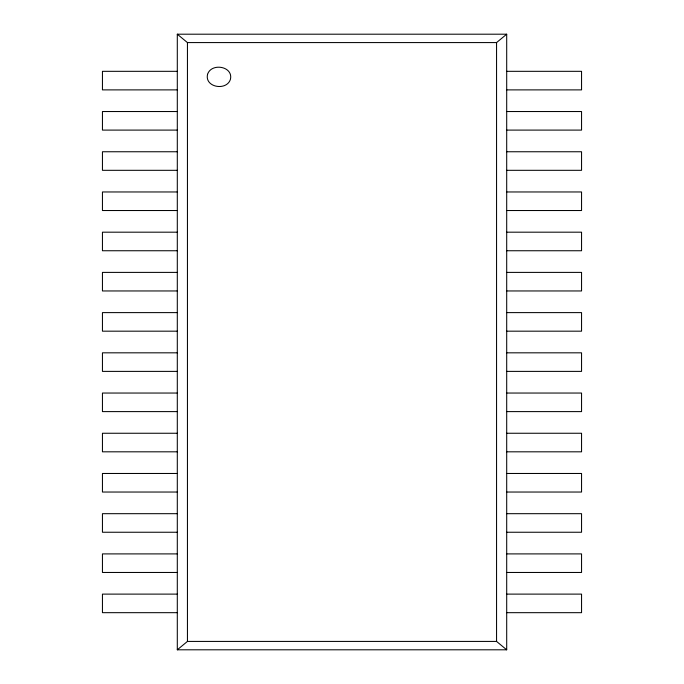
<?xml version="1.0" encoding="UTF-8"?>
<svg xmlns="http://www.w3.org/2000/svg" width="684" height="684" viewBox="0 0 684 684"><rect width="100%" height="100%" fill="white"/><g stroke="black" fill="none" stroke-linecap="round" stroke-linejoin="round"><path stroke-width="1.03" d="M177.301 34.2L187.442 42.579L496.558 42.579L506.699 34.2L506.699 649.8L177.301 649.8L177.301 34.2L506.699 34.2M177.301 649.8L187.442 641.421L496.558 641.421L506.699 649.8M177.301 71.324L102.446 71.324L102.446 89.886L177.301 89.886M506.699 71.324L581.554 71.324L581.554 89.886L506.699 89.886M177.301 111.535L102.446 111.535L102.446 130.097L177.301 130.097M506.699 111.535L581.554 111.535L581.554 130.097L506.699 130.097M177.301 151.754L102.446 151.754L102.446 170.316L177.301 170.316M506.699 151.754L581.554 151.754L581.554 170.316L506.699 170.316M177.301 191.965L102.446 191.965L102.446 210.527L177.301 210.527M506.699 191.965L581.554 191.965L581.554 210.527L506.699 210.527M177.301 232.184L102.446 232.184L102.446 250.746L177.301 250.746M506.699 232.184L581.554 232.184L581.554 250.746L506.699 250.746M177.301 272.394L102.446 272.394L102.446 290.957L177.301 290.957M506.699 272.394L581.554 272.394L581.554 290.957L506.699 290.957M177.301 312.614L102.446 312.614L102.446 331.176L177.301 331.176M506.699 312.614L581.554 312.614L581.554 331.176L506.699 331.176M177.301 352.824L102.446 352.824L102.446 371.386L177.301 371.386M506.699 352.824L581.554 352.824L581.554 371.386L506.699 371.386M177.301 393.043L102.446 393.043L102.446 411.606L177.301 411.606M506.699 393.043L581.554 393.043L581.554 411.606L506.699 411.606M177.301 433.254L102.446 433.254L102.446 451.816L177.301 451.816M506.699 433.254L581.554 433.254L581.554 451.816L506.699 451.816M177.301 473.473L102.446 473.473L102.446 492.035L177.301 492.035M506.699 473.473L581.554 473.473L581.554 492.035L506.699 492.035M177.301 513.684L102.446 513.684L102.446 532.246L177.301 532.246M506.699 513.684L581.554 513.684L581.554 532.246L506.699 532.246M177.301 553.903L102.446 553.903L102.446 572.465L177.301 572.465M506.699 553.903L581.554 553.903L581.554 572.465L506.699 572.465M177.301 594.114L102.446 594.114L102.446 612.676L177.301 612.676M506.699 594.114L581.554 594.114L581.554 612.676L506.699 612.676M496.558 42.579L496.558 641.421M187.442 42.579L187.442 641.421M207.56 74.325C204.396 87.432 226.575 91.246 230.414 79.387C233.577 66.28 211.39 62.466 207.56 74.325"/></g></svg>
